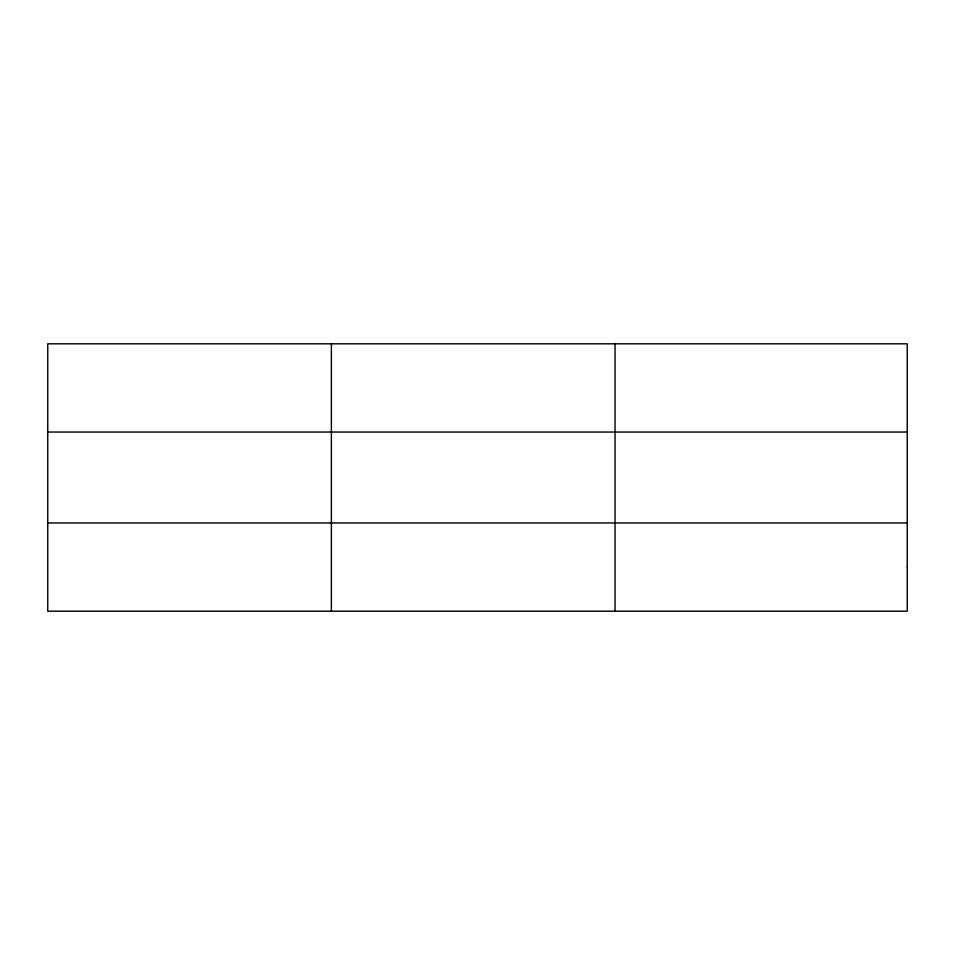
<?xml version="1.0" encoding="UTF-8"?>
<svg xmlns="http://www.w3.org/2000/svg" width="955" height="955" viewBox="0 0 955 955"><rect width="100%" height="100%" fill="white"/><g stroke="black" fill="none" stroke-linecap="round" stroke-linejoin="round"><path stroke-width="1.43" d="M331.385 611.188L331.385 343.812M615.02 611.188L615.02 343.812M47.75 432.042L907.25 432.042M47.75 522.958L907.25 522.958M907.25 567.067L907.25 611.188L47.75 611.188L47.75 343.812L907.25 343.812L907.25 567.067"/></g></svg>
